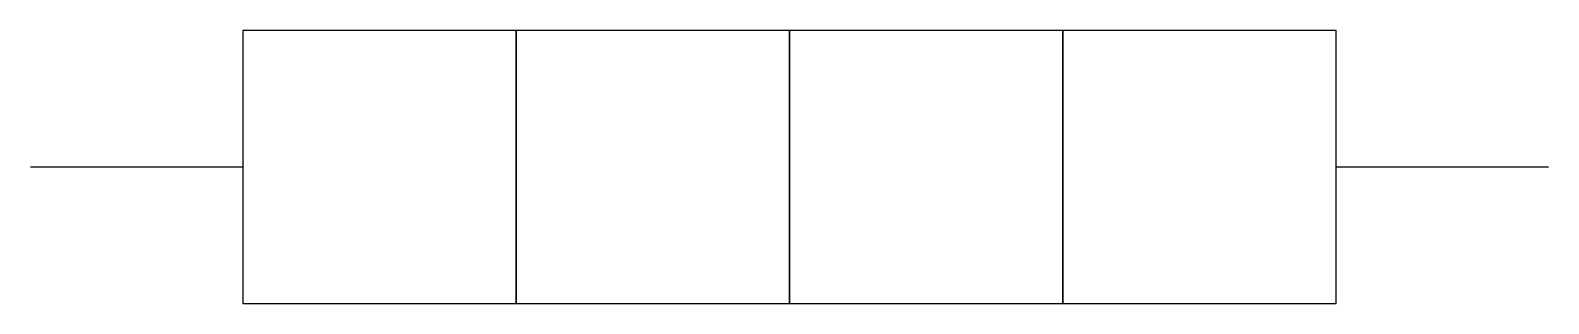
# Model space of a CAD drawing. Header units: metres. Extents: x 34084 to 36584, y 17494 to 17944.
import ezdxf

# ---------------------------------------------------------------- set-up
doc = ezdxf.new("R2010")
doc.units = ezdxf.units.M

msp = doc.modelspace()

# ---------------------------------------------------------------- linework, layer by layer
for p, q in [((34433.85, 17718.74), (34083.85, 17718.74)), ((36583.85, 17718.74), (36233.85, 17718.74))]:
    msp.add_line(p, q)
for points in [[(34433.85, 17493.74), (34883.85, 17493.74), (34883.85, 17943.74), (34433.85, 17943.74)], [(34883.85, 17493.74), (35333.85, 17493.74), (35333.85, 17943.74), (34883.85, 17943.74)], [(35333.85, 17493.74), (35783.85, 17493.74), (35783.85, 17943.74), (35333.85, 17943.74)], [(35783.85, 17493.74), (36233.85, 17493.74), (36233.85, 17943.74), (35783.85, 17943.74)]]:
    msp.add_lwpolyline(points, close=True)

doc.saveas('drawing.dxf')
